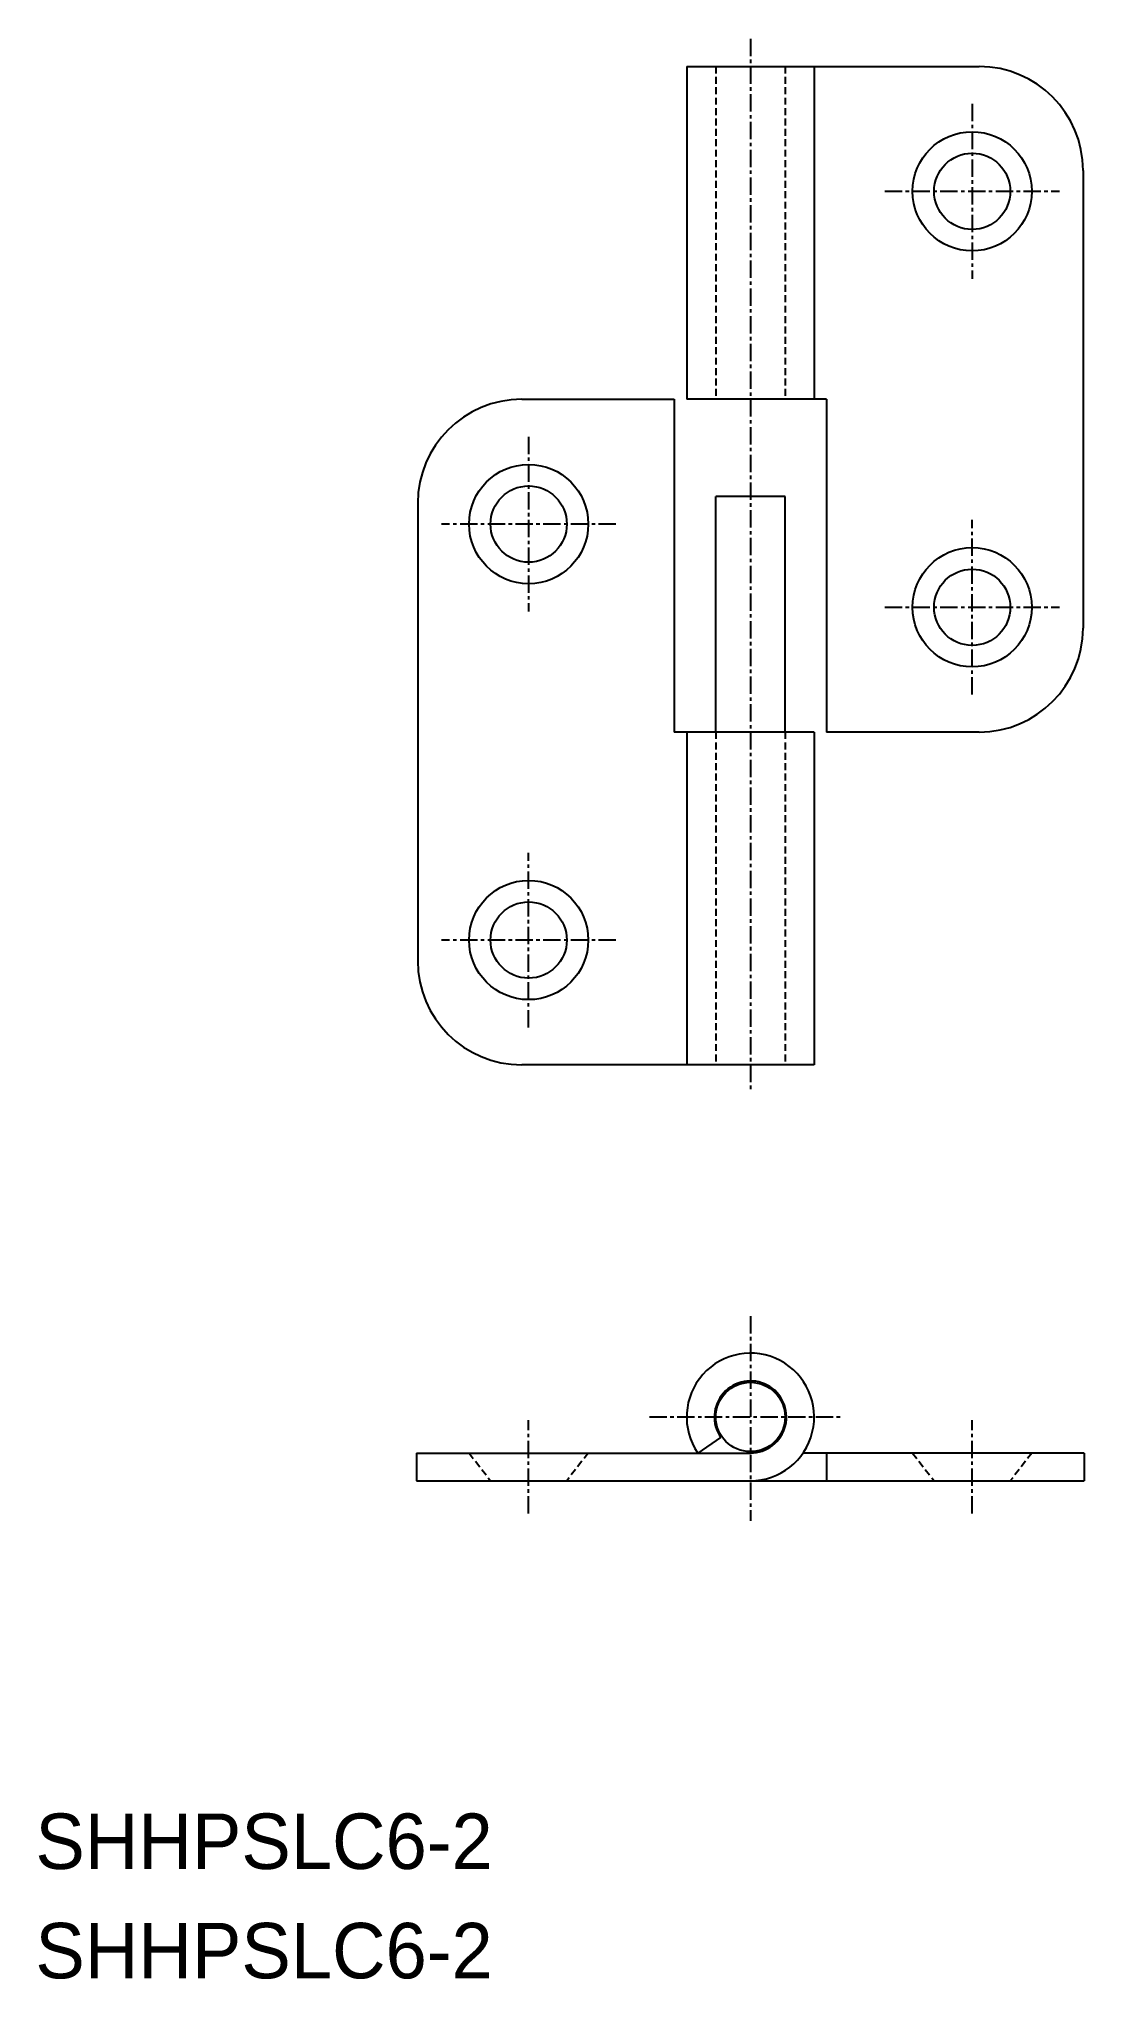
# Model space of a CAD drawing. Extents: x -16250 to -16175, y 805 to 945.
import ezdxf

# ---------------------------------------------------------------- set-up
doc = ezdxf.new("R2010")
doc.units = 0
doc.linetypes.add('CENTER', pattern=[2, 1.25, -0.25, 0.25, -0.25])
doc.linetypes.add('DASHED', pattern=[0.75, 0.5, -0.25])
doc.layers.get('0').update_dxf_attribs({"linetype": 'CONTINUOUS'})
doc.layers.add('CENTER', color=1, linetype='CENTER')

msp = doc.modelspace()

# ---------------------------------------------------------------- linework, layer by layer
at = {"color": 7, "linetype": 'CONTINUOUS'}
for p, q in [((-16203.67, 943.1), (-16182.57, 943.1)), ((-16203.67, 943.1), (-16203.67, 919.1)), ((-16194.47, 943.1), (-16194.47, 919.1)), ((-16175.07, 935.6), (-16175.07, 902.6)), ((-16215.57, 919.1), (-16204.57, 919.1)), ((-16204.57, 919.1), (-16204.57, 895.1)), ((-16193.57, 919.1), (-16203.67, 919.1)), ((-16193.57, 919.1), (-16193.57, 895.1)), ((-16223.07, 911.6), (-16223.07, 878.6)), ((-16196.57, 912.1), (-16201.57, 912.1)), ((-16201.57, 895.1), (-16201.57, 912.1)), ((-16196.57, 895.1), (-16196.57, 912.1)), ((-16194.47, 895.1), (-16204.57, 895.1)), ((-16203.67, 895.1), (-16203.67, 871.1)), ((-16194.47, 895.1), (-16194.47, 871.1)), ((-16182.57, 895.1), (-16193.57, 895.1)), ((-16194.47, 871.1), (-16215.57, 871.1)), ((-16201.22, 844.23), (-16202.87, 843.1)), ((-16223.16, 843.1), (-16199.07, 843.1)), ((-16223.16, 843.1), (-16223.16, 841.1)), ((-16174.99, 843.1), (-16195.28, 843.1)), ((-16193.57, 843.1), (-16193.57, 841.1)), ((-16174.99, 843.1), (-16174.99, 841.1)), ((-16223.16, 841.1), (-16174.99, 841.1))]:
    msp.add_line(p, q, dxfattribs=at)
at = {"color": 3, "linetype": 'DASHED'}
for p, q in [((-16201.57, 943.1), (-16201.57, 919.1)), ((-16196.57, 943.1), (-16196.57, 919.1)), ((-16201.57, 895.1), (-16201.57, 871.1)), ((-16196.57, 895.1), (-16196.57, 871.1)), ((-16219.37, 843.1), (-16217.82, 841.1)), ((-16210.77, 843.1), (-16212.32, 841.1)), ((-16187.37, 843.1), (-16185.82, 841.1)), ((-16178.77, 843.1), (-16180.32, 841.1))]:
    msp.add_line(p, q, dxfattribs=at)
at = {"color": 7, "linetype": 'CONTINUOUS'}
for centre, radius in [((-16183.07, 934.1), 4.3), ((-16183.07, 934.1), 2.75), ((-16215.07, 910.1), 4.3), ((-16215.07, 910.1), 2.75), ((-16183.07, 904.1), 4.3), ((-16183.07, 904.1), 2.75), ((-16215.07, 880.1), 4.3), ((-16215.07, 880.1), 2.75), ((-16199.07, 845.7), 2.5)]:
    msp.add_circle(centre, radius, dxfattribs=at)
for centre, radius, start, end in [((-16182.57, 935.6), 7.5, 0, 90), ((-16215.57, 911.6), 7.5, 90, 180), ((-16182.57, 902.6), 7.5, 270, 0), ((-16215.57, 878.6), 7.5, 180, 270), ((-16199.07, 845.7), 4.6, 270, 214.4173), ((-16199.07, 845.7), 2.6, 270, 214.4173)]:
    msp.add_arc(centre, radius, start, end, dxfattribs=at)
at = {"layer": 'CENTER', "color": 1, "linetype": 'CENTER'}
for p, q in [((-16199.07, 945.1), (-16199.07, 869.1)), ((-16183.07, 940.4), (-16183.07, 927.8)), ((-16189.37, 934.1), (-16176.77, 934.1)), ((-16215.07, 916.4), (-16215.07, 903.8)), ((-16208.77, 910.1), (-16221.37, 910.1)), ((-16183.07, 897.8), (-16183.07, 910.4)), ((-16189.37, 904.1), (-16176.77, 904.1)), ((-16215.07, 873.8), (-16215.07, 886.4)), ((-16208.77, 880.1), (-16221.37, 880.1)), ((-16199.07, 852.97), (-16199.07, 838.2)), ((-16215.07, 838.74), (-16215.07, 845.46)), ((-16206.35, 845.7), (-16192.46, 845.7)), ((-16183.07, 838.74), (-16183.07, 845.46))]:
    msp.add_line(p, q, dxfattribs=at)

# ---------------------------------------------------------------- texts
at = {"color": 7, "linetype": 'CONTINUOUS'}
for p in [(-16250.66, 813.1), (-16250.66, 805.21)]:
    msp.add_text('SHHPSLC6-2', height=4, dxfattribs=at).set_placement(p)

doc.saveas('drawing.dxf')
